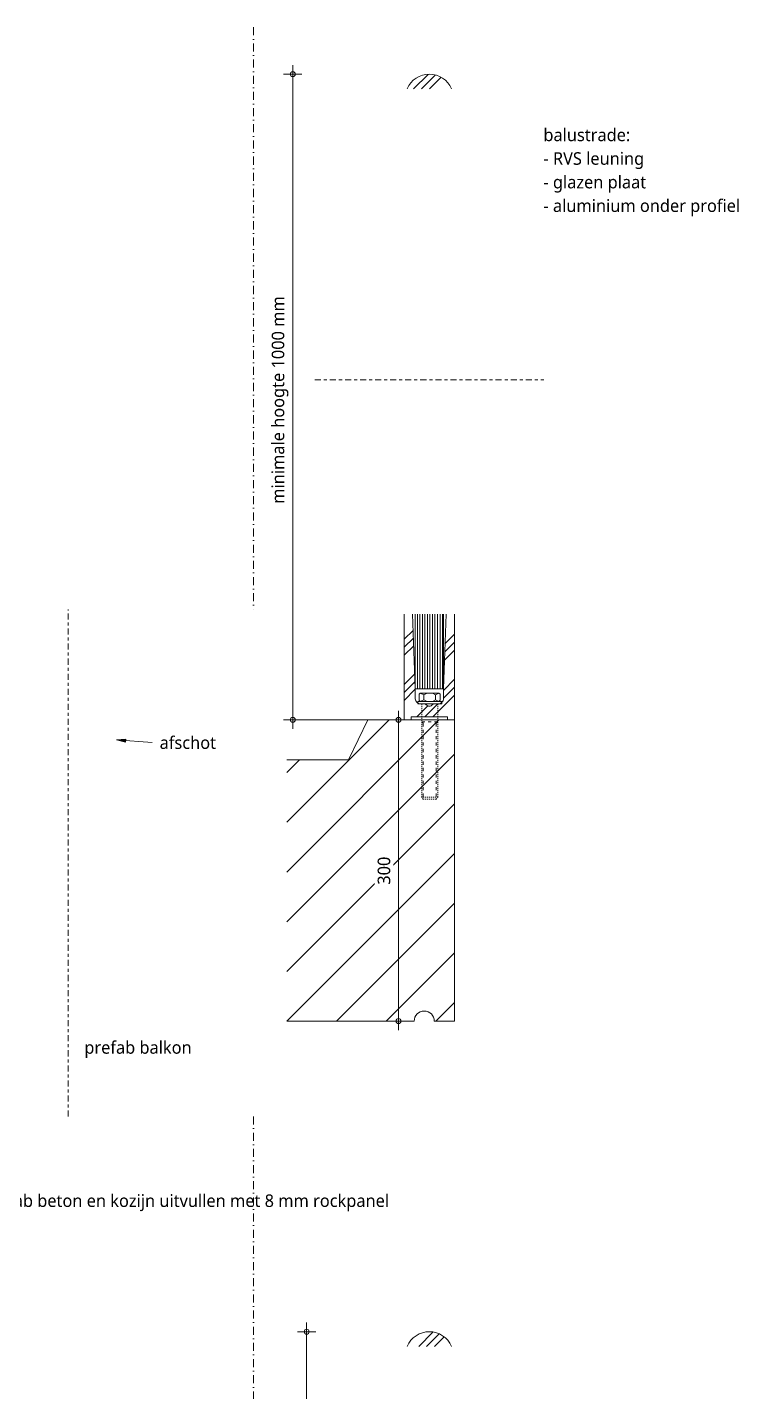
# Model space of a CAD drawing. Header units: millimetres. Extents: x -435 to 27166, y -19117 to 26500.
# Drawn here: x 8021 to 8730, y 18701 to 20060 of the extents above; entities that cross this region are included whole.
import ezdxf

# ---------------------------------------------------------------- set-up
doc = ezdxf.new("R2010")
doc.units = ezdxf.units.MM
for name, pattern in [('Dash', [6.35, 3.175, -3.175]), ('MV_center', [15, 6, -3, 3, -3]), ('MV_stramien', [16, 8, -4, 0, -4]), ('Streep 1_1', [2, 1, -1])]:
    doc.linetypes.add(name, pattern=pattern)
for name, color, linetype, lineweight in [('A-ANNO-DIMS', 211, 'Continuous', 13), ('A-ANNO-DIMS-5', 211, 'Continuous', 13), ('A-DETL', 90, 'Continuous', 13), ('A-DETL-GENF', 92, 'Continuous', 18), ('A-DETL-GENF-HDLN', 1, 'Dash', 18), ('G-ANNO-TEXT', 231, 'Continuous', 13)]:
    doc.layers.add(name, color=color, linetype=linetype, lineweight=lineweight)
doc.styles.add('Segoe UI_3', font='segoeui.ttf', dxfattribs={"height": 12.5})
doc.dimstyles.new('2_5_mm_4', dxfattribs={"dimscale": 304.8, "dimtxt": 13.092049, "dimasz": 0.016404, "dimexe": 0.029528, "dimexo": 0.0625, "dimgap": 0.014764, "dimtad": 1, "dimdec": 0, "dimzin": 0, "dimdsep": 46, "dimtxsty": 'Segoe UI_3', "dimblk1": 'DOTBLANK', "dimblk2": 'DOTBLANK', "dimsah": 1, "dimcen": 0.09, "dimdle": 0.029528, "dimazin": 0, "dimtfac": 1, "dimtdec": 4, "dimtix": 1, "dimtmove": 0, "dimatfit": 3, "dimfxl": 0.029528, "dimfxlon": 1, "dimtvp": 1, "dimtfill": 1, "dimtolj": 1, "dimtzin": 0, "dimarcsym": 2})
pattern_1 = [(45, (0, 0), (-22.45064, 22.45064), []), (45, (7.938, 0), (0, 44.90128), []), (45, (-7.938, 0), (0, 44.90128), [])]

# ---------------------------------------------------------------- blocks, each defined once
blk = doc.blocks.new('00 bout s e1 - M12-4297820-Details Appartement')
at = {"layer": 'A-DETL-GENF'}
for p, q in [((-9.5, 10.5), (-10.5, 9)), ((-9, 5.8), (-10.5, 9)), ((-10.5, 9), (-10.5, -9.4)), ((-10.5, 2.6), (-9, 5.8)), ((-10.5, -2.6), (-10.5, 2.6)), ((-3.4, 10.5), (-9.5, 10.5)), ((-9, 5.8), (-3.8, 5.8)), ((-2.2, 9), (-3.8, 5.8)), ((-3.8, 5.8), (-2.2, 2.6)), ((-2.2, 9), (-3.4, 10.5)), ((0, 12), (-2.2, 12)), ((-2.2, 12), (-2.2, 0)), ((-2.2, 0), (-2.2, 9)), ((-2.2, 2.6), (-2.2, -2.6)), ((0, -12), (0, 12)), ((-9, -6), (-10.5, -2.6)), ((-10.5, -9.4), (-9, -6)), ((-10.5, -9.4), (-9.5, -10.5)), ((-9.5, -10.5), (-3.2, -10.5)), ((-9, -6), (-3.8, -6)), ((-2.2, -2.6), (-3.8, -6)), ((-3.8, -6), (-2.2, -9.4)), ((-3.2, -10.5), (-2.2, -9.4)), ((-2.2, -9.4), (-2.2, 0)), ((-2.2, 0), (-2.2, -12)), ((-2.2, -12), (0, -12))]:
    blk.add_line(p, q, dxfattribs=at)
at = {"layer": 'A-DETL-GENF', "linetype": 'Streep 1_1', "lineweight": 13}
for p, q in [((0, 8), (93, 8)), ((95, 6.5), (93, 8)), ((93, 8), (93, -8)), ((95, -6.5), (95, 6.5)), ((0, -8), (93, -8)), ((95, -6.5), (93, -8))]:
    blk.add_line(p, q, dxfattribs=at)
at = {"layer": 'A-DETL-GENF-HDLN'}
for p, q in [((18, 8), (19.5, 6.5)), ((18, -8), (18, 8)), ((19.5, 6.5), (93, 6.5)), ((18, -8), (19.5, -6.5)), ((19.5, -6.5), (93, -6.5))]:
    blk.add_line(p, q, dxfattribs=at)
blk = doc.blocks.new('NLRS_00_DI_maskeer - Type 1-4234909-Details Appartement')
at = {"layer": 'A-DETL-GENF', "linetype": 'MV_center'}
blk.add_line((405, 0), (-100, 0), dxfattribs=at)
blk = doc.blocks.new('NLRS_00_DI_maskeer - Type 1-4234971-Details Appartement')
at = {"layer": 'A-DETL-GENF', "linetype": 'MV_center'}
blk.add_line((128, 0), (-100, 0), dxfattribs=at)
blk = doc.blocks.new('DIMBLOCK304-Details Appartement')
at = {"layer": 'A-ANNO-DIMS-5'}
for p, q in [((8391.2, 19379.4), (8391.2, 19061.4)), ((8391.2, 19370.4), (8382.2, 19370.4)), ((8391.2, 19370.4), (8400.2, 19370.4)), ((8391.2, 19070.4), (8382.2, 19070.4)), ((8391.2, 19070.4), (8400.2, 19070.4))]:
    blk.add_line(p, q, dxfattribs=at)
for centre in [(8391.2, 19370.4), (8391.2, 19070.4)]:
    blk.add_circle(centre, 2.5, dxfattribs=at)
at = {"layer": 'A-ANNO-DIMS-5', "color": 0, "insert": (8370.4, 19206.2), "char_height": 12.5, "width": 34.277, "attachment_point": 1, "rotation": 90, "line_spacing_factor": 1.142579, "style": 'Segoe UI_3', "bg_fill": 3, "box_fill_scale": 1.25, "bg_fill_color": 9, "bg_fill_true_color": 13158600, "bg_fill_transparency": 0}
blk.add_mtext('300', dxfattribs=at)
blk = doc.blocks.new('_DotBlank')
at = {"color": 0, "linetype": 'ByBlock', "lineweight": -2}
blk.add_line((-0.5, 0), (-1, 0), dxfattribs=at)
blk.add_circle((0, 0), 0.5, dxfattribs=at)
blk = doc.blocks.new('DIMBLOCK322-Details Appartement')
at = {"layer": 'A-ANNO-DIMS-5'}
for p, q in [((8299.7, 18770.1), (8299.7, 18109.2)), ((8299.7, 18761.1), (8290.7, 18761.1)), ((8299.7, 18761.1), (8308.7, 18761.1)), ((8299.7, 18118.2), (8290.7, 18118.2)), ((8299.7, 18118.2), (8308.7, 18118.2))]:
    blk.add_line(p, q, dxfattribs=at)
for centre in [(8299.7, 18761.1), (8299.7, 18118.2)]:
    blk.add_circle(centre, 2.5, dxfattribs=at)
at = {"layer": 'A-ANNO-DIMS-5', "color": 0, "insert": (8278.9, 18333.3), "char_height": 12.5, "width": 255.366, "attachment_point": 1, "rotation": 90, "line_spacing_factor": 1.142579, "style": 'Segoe UI_3', "bg_fill": 3, "box_fill_scale": 1.25, "bg_fill_color": 9, "bg_fill_true_color": 13158600, "bg_fill_transparency": 0}
blk.add_mtext('minimale hoogte 1000 mm', dxfattribs=at)
blk = doc.blocks.new('DIMBLOCK327-Details Appartement')
at = {"layer": 'A-ANNO-DIMS-5'}
for p, q in [((8285.8, 20013.3), (8276.8, 20013.3)), ((8285.8, 20022.3), (8285.8, 19361.4)), ((8285.8, 20013.3), (8294.8, 20013.3)), ((8285.8, 19370.4), (8276.8, 19370.4)), ((8285.8, 19370.4), (8294.8, 19370.4))]:
    blk.add_line(p, q, dxfattribs=at)
for centre in [(8285.8, 20013.3), (8285.8, 19370.4)]:
    blk.add_circle(centre, 2.5, dxfattribs=at)
at = {"layer": 'A-ANNO-DIMS-5', "color": 0, "insert": (8264.9, 19585.5), "char_height": 12.5, "width": 255.366, "attachment_point": 1, "rotation": 90, "line_spacing_factor": 1.142579, "style": 'Segoe UI_3', "bg_fill": 3, "box_fill_scale": 1.25, "bg_fill_color": 9, "bg_fill_true_color": 13158600, "bg_fill_transparency": 0}
blk.add_mtext('minimale hoogte 1000 mm', dxfattribs=at)

msp = doc.modelspace()

# ---------------------------------------------------------------- hatches: boundary and pattern name
at = {"layer": 'A-DETL-GENF', "lineweight": 13}
h = msp.add_hatch(dxfattribs=at)
h.set_pattern_fill('FP_83', color=254, style=0, pattern_type=2)
h.set_pattern_definition(pattern_1)
h.paths.add_polyline_path([(8443.3, 19998.7), (8443.9, 19998.7), (8443.7, 19999.3), (8440.5, 20004.4), (8436.1, 20008.6), (8430.8, 20011.6), (8424.9, 20013.1), (8418.9, 20013.1), (8413, 20011.6), (8407.7, 20008.6), (8403.3, 20004.4), (8400.1, 19999.3), (8399.9, 19998.7), (8439.3, 19998.7)])
h = msp.add_hatch(dxfattribs=at)
h.set_pattern_fill('FP_83', color=254, style=0, pattern_type=2)
h.set_pattern_definition(pattern_1)
h.paths.add_polyline_path([(8403.9, 19370.4), (8403.9, 19373.4), (8439.9, 19373.4), (8439.9, 19370.4), (8446.9, 19370.4), (8446.9, 19475.6), (8438.5, 19475.6), (8435.9, 19401.4), (8435.9, 19391.4), (8435.7, 19390.2), (8435.2, 19388.9), (8434.4, 19387.9), (8433.4, 19387.1), (8432.2, 19386.6), (8430.9, 19386.4), (8426.5, 19386.4), (8425.9, 19386.2), (8425.3, 19385.9), (8424.1, 19384.8), (8423.3, 19384.3), (8422.3, 19384.1), (8421.4, 19384.1), (8420.4, 19384.3), (8419.6, 19384.8), (8418.4, 19385.9), (8417.8, 19386.2), (8417.2, 19386.4), (8416.5, 19386.4), (8412.9, 19386.4), (8411.6, 19386.6), (8410.4, 19387.1), (8409.3, 19387.9), (8408.5, 19388.9), (8408, 19390.2), (8407.9, 19391.4), (8407.9, 19401.4), (8405.2, 19475.6), (8396.9, 19475.6), (8396.9, 19370.4)])
h = msp.add_hatch(dxfattribs=at)
h.set_pattern_fill('FP_99', color=254, style=0, pattern_type=2)
h.set_pattern_definition([(90, (0, 0), (-2.5, 2e-16), [])])
h.paths.add_polyline_path([(8435.9, 19401.4), (8435.9, 19475.6), (8407.9, 19475.6), (8407.9, 19401.4)])
h = msp.add_hatch(dxfattribs=at)
h.set_pattern_fill('FP_78', color=250, style=0, pattern_type=2)
h.set_pattern_definition([(45, (0, 0), (-24.74874, 24.74874), [])])
h.paths.add_polyline_path([(8426.8, 19070.4), (8446.9, 19070.4), (8446.9, 19370.4), (8360.5, 19370.4), (8341.5, 19330.4), (8279.9, 19330.4), (8279.9, 19070.4), (8406.8, 19070.4), (8407.2, 19073), (8408.2, 19075.4), (8409.8, 19077.5), (8411.8, 19079.1), (8414.3, 19080.1), (8416.8, 19080.4), (8419.4, 19080.1), (8421.8, 19079.1), (8423.9, 19077.5), (8425.5, 19075.4), (8426.5, 19073)])
h = msp.add_hatch(dxfattribs=at)
h.set_pattern_fill('FP_83', color=254, style=0, pattern_type=2)
h.set_pattern_definition(pattern_1)
h.paths.add_polyline_path([(8443.3, 18746.5), (8443.9, 18746.5), (8443.7, 18747.1), (8440.5, 18752.2), (8436.1, 18756.4), (8430.8, 18759.4), (8424.9, 18760.9), (8418.9, 18760.9), (8413, 18759.4), (8407.7, 18756.4), (8403.3, 18752.2), (8400.1, 18747.1), (8399.9, 18746.5), (8439.3, 18746.5)])
at = {"layer": 'G-ANNO-TEXT'}
msp.add_hatch(color=7, dxfattribs=at).paths.add_polyline_path([(8110.4, 19350.3), (8119.3, 19348.1), (8119.5, 19351.2)])

# ---------------------------------------------------------------- linework, layer by layer
at = {"layer": 'A-DETL', "linetype": 'MV_stramien', "lineweight": 18}
for p, q in [((8246.9, 20060), (8246.9, 19480.3)), ((8246.9, 18975.3), (8246.9, 18228.1))]:
    msp.add_line(p, q, dxfattribs=at)
at = {"layer": 'A-DETL', "lineweight": 18}
for p, q in [((8396.9, 19475.6), (8396.9, 19370.4)), ((8407.9, 19401.4), (8405.2, 19475.6)), ((8407.9, 19475.6), (8407.9, 19401.4)), ((8438.5, 19475.6), (8435.9, 19401.4)), ((8435.9, 19401.4), (8435.9, 19475.6)), ((8446.9, 19370.4), (8446.9, 19475.6)), ((8407.9, 19391.4), (8407.9, 19401.4)), ((8407.9, 19401.4), (8435.9, 19401.4)), ((8435.9, 19401.4), (8435.9, 19391.4)), ((8416.5, 19386.4), (8412.9, 19386.4)), ((8430.9, 19386.4), (8427.2, 19386.4)), ((8360.5, 19370.4), (8279.9, 19370.4)), ((8360.5, 19370.4), (8341.5, 19330.4)), ((8396.9, 19370.4), (8360.5, 19370.4)), ((8396.9, 19370.4), (8403.9, 19370.4)), ((8403.9, 19370.4), (8403.9, 19373.4)), ((8403.9, 19373.4), (8439.9, 19373.4)), ((8439.9, 19370.4), (8403.9, 19370.4)), ((8439.9, 19373.4), (8439.9, 19370.4)), ((8439.9, 19370.4), (8446.9, 19370.4)), ((8446.9, 19070.4), (8446.9, 19370.4)), ((8341.5, 19330.4), (8279.9, 19330.4)), ((8279.9, 19070.4), (8406.8, 19070.4)), ((8426.8, 19070.4), (8446.9, 19070.4))]:
    msp.add_line(p, q, dxfattribs=at)
for centre, radius, start, end in [((8421.9, 19989.3), 24, 23.1005, 156.8995), ((8412.9, 19391.4), 5, 180, 270), ((8430.9, 19391.4), 5, 270, 0), ((8416.7, 19383.6), 2.84, 40.6388, 93.1602), ((8421.9, 19388), 3.97, 220.6388, 319.3612), ((8427, 19383.6), 2.84, 86.8398, 139.3612), ((8416.8, 19070.4), 10, 0, 180), ((8421.9, 18737.1), 24, 23.1005, 156.8995)]:
    msp.add_arc(centre, radius, start, end, dxfattribs=at)
at = {"layer": 'G-ANNO-TEXT', "color": 250}
for p, q in [((8119.5, 19351.2), (8110.4, 19350.3)), ((8110.4, 19350.3), (8119.3, 19348.1)), ((8110.4, 19350.3), (8145.8, 19347.7)), ((8119.3, 19348.1), (8119.5, 19351.2))]:
    msp.add_line(p, q, dxfattribs=at)

# ---------------------------------------------------------------- block references
at = {"layer": 'A-DETL-GENF', "linetype": 'MV_center'}
for name, p, rotation in [('NLRS_00_DI_maskeer - Type 1-4234971-Details Appartement', (8435.9, 19709), 180), ('NLRS_00_DI_maskeer - Type 1-4234909-Details Appartement', (8062.3, 19380.3), 270)]:
    msp.add_blockref(name, p, dxfattribs=dict(at, rotation=rotation))
at = {"layer": 'A-DETL-GENF-HDLN', "rotation": 270.0000000000001}
msp.add_blockref('00 bout s e1 - M12-4297820-Details Appartement', (8422.3, 19386.4), dxfattribs=at)

# ---------------------------------------------------------------- texts
at = {"layer": 'G-ANNO-TEXT', "color": 7, "char_height": 12.5, "attachment_point": 1, "style": 'Segoe UI_3'}
for s, insert, width in [('balustrade:', (8535.5, 19959.1), 102.616), ('- RVS leuning', (8535.5, 19935.6), 127.869), ('- glazen plaat', (8535.5, 19912.1), 128.27), ('- aluminium onder profiel', (8535.5, 19888.6), 241.709), ('afschot', (8153.3, 19353.9), 67.743), ('prefab balkon', (8078.3, 19050.4), 130.274), ('ruimte tussen prefab beton en kozijn uitvullen met 8 mm rockpanel', (7866, 18897.8), 632.932)]:
    msp.add_mtext(s, dxfattribs=dict(at, insert=insert, width=width))

# ---------------------------------------------------------------- dimensions: what is measured, and where the dimension line sits
at = {"layer": 'A-ANNO-DIMS'}
dim = msp.add_linear_dim(base=(8299.7, 18118.2), p1=(8308.7, 18761.1), p2=(8308.7, 18118.2), angle=90, text='minimale hoogte 1000 mm', dimstyle='2_5_mm_4', override={"dimpost": '<>', "dimfxl": 642.860533}, dxfattribs=at)
dim.commit()
dim.dimension.update_dxf_attribs({"geometry": 'DIMBLOCK322-Details Appartement', "text_midpoint": (8286.5, 18439.7)})

# ---------------------------------------------------------------- next in the draw order: dimensions: what is measured, and where the dimension line sits
dim = msp.add_linear_dim(base=(8285.8, 19370.4), p1=(8294.8, 20013.3), p2=(8294.8, 19370.4), angle=90, text='minimale hoogte 1000 mm', dimstyle='2_5_mm_4', override={"dimpost": '<>', "dimfxl": 642.860533}, dxfattribs=at)
dim.commit()
dim.dimension.update_dxf_attribs({"geometry": 'DIMBLOCK327-Details Appartement', "text_midpoint": (8272.5, 19691.9)})
dim = msp.add_linear_dim(base=(8391.2, 19070.4), p1=(8400.2, 19370.4), p2=(8400.2, 19070.4), angle=90, dimstyle='2_5_mm_4', override={"dimpost": '<>', "dimfxl": 300}, dxfattribs=at)
dim.commit()
dim.dimension.update_dxf_attribs({"geometry": 'DIMBLOCK304-Details Appartement', "text_midpoint": (8380.3, 19220.4)})

doc.saveas('drawing.dxf')
